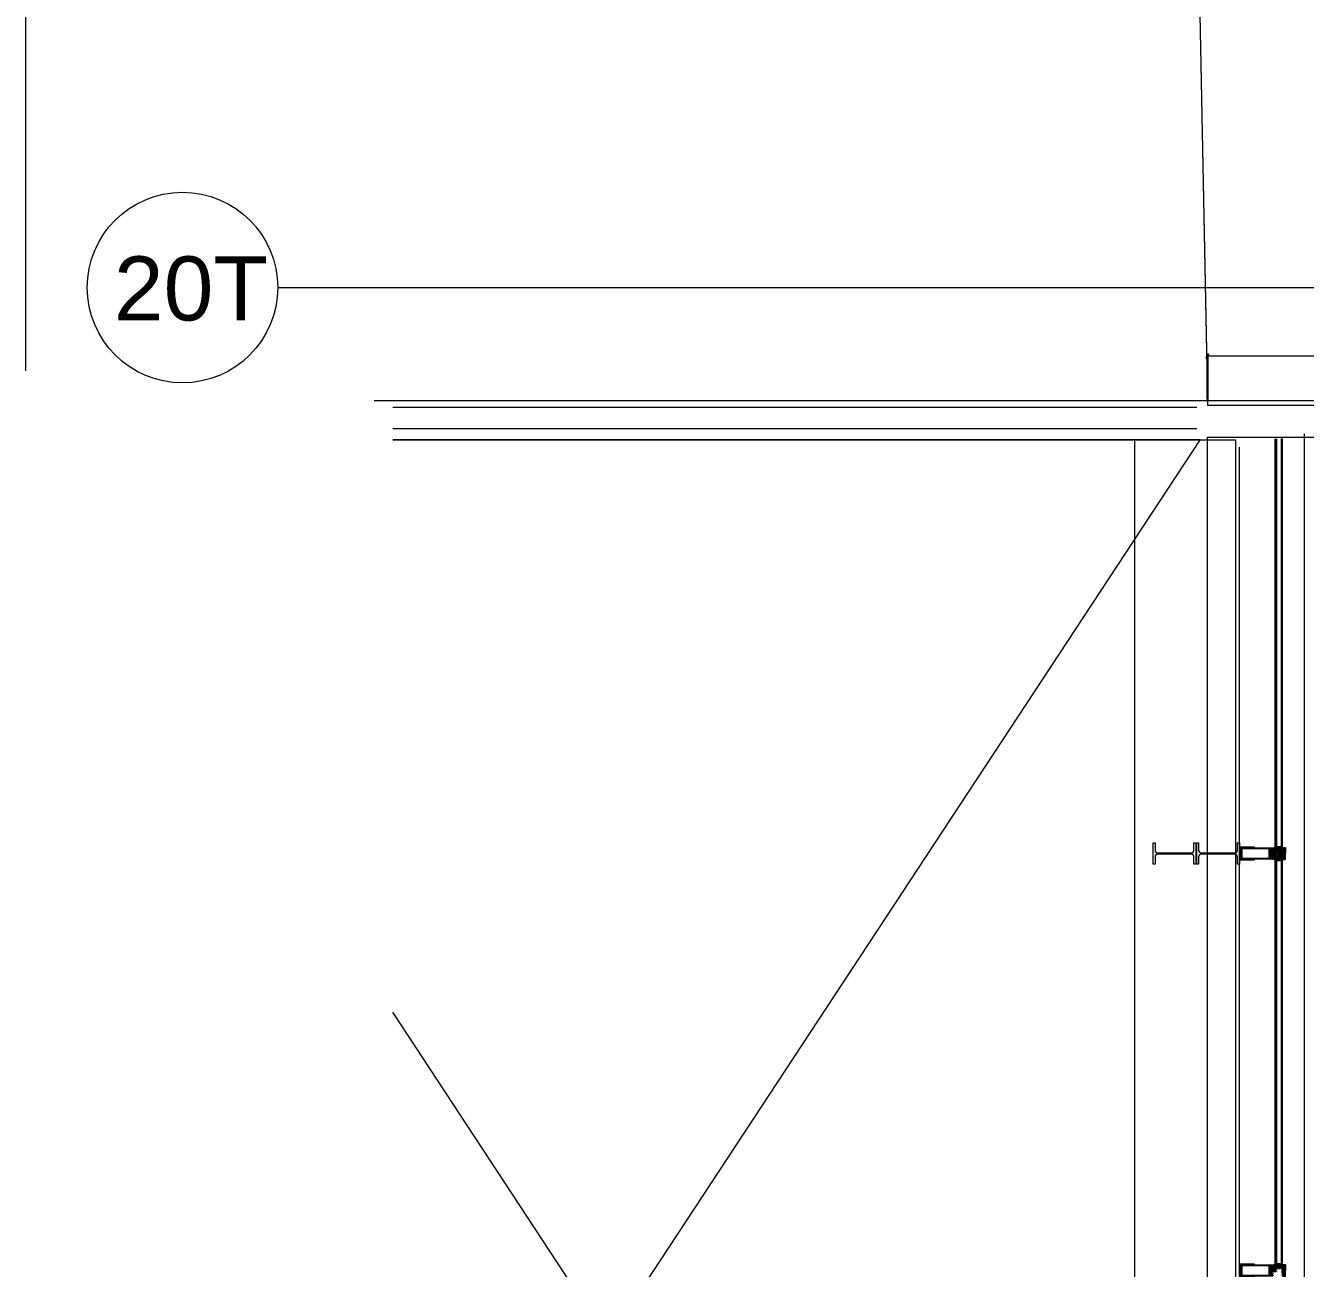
# Model space of a CAD drawing. Header units: millimetres. Extents: x -24 to 530668, y -246875 to -2983.
# Drawn here: x 264239 to 264838, y -107201 to -106619 of the extents above; entities that cross this region are included whole.
import ezdxf
from ezdxf.enums import TextEntityAlignment as Align

# ---------------------------------------------------------------- set-up
doc = ezdxf.new("R2010")
doc.units = ezdxf.units.MM
doc.header["$PDMODE"] = 2
doc.layers.get('0').update_dxf_attribs({"lineweight": 20})
for name, color, linetype, lineweight in [('0S-Profile EPDM', 22, 'Continuous', 25), ('0S-Shading EPDM', 25, 'Continuous', 13), ('alçıpan', 12, 'Continuous', 20), ('irem rev', 23, 'Continuous', 30), ('t_tarama', 253, 'Continuous', 5), ('ölçü', 251, 'Continuous', 5)]:
    doc.layers.add(name, color=color, linetype=linetype, lineweight=lineweight)
doc.layers.add('a_window_metal_aluminium_section', color=2, linetype='Continuous')
doc.styles.add('arial', font='arial.ttf')
doc.styles.add('txt_tur_1', font='arial.ttf', dxfattribs={"height": 1.5})
doc.styles.add('X_S_COL_01$0$arial', font='arial.ttf')
doc.styles.add('Ölçü50', font='calibri.ttf', dxfattribs={"width": 0.7})
doc.dimstyles.new('olcu10', dxfattribs={"dimtxt": 14, "dimasz": 2, "dimexe": 1.25, "dimexo": 0.625, "dimgap": 0.5, "dimtad": 1, "dimdec": 1, "dimrnd": 0.5, "dimzin": 9, "dimtxsty": 'Ölçü50', "dimblk": 'ARCHTICK', "dimcen": 2, "dimclrd": 256, "dimclre": 256, "dimclrt": 6, "dimazin": 2, "dimtfac": 1, "dimtdec": 1, "dimtix": 1, "dimtmove": 0, "dimatfit": 3, "dimldrblk": 'ARCHTICK', "dimfxl": 1, "dimlwd": -1, "dimarcsym": 0})

# ---------------------------------------------------------------- blocks, each defined once
blk = doc.blocks.new('dgriya')
at = {"layer": 'a_window_metal_aluminium_section', "extrusion": (0, 0, -1)}
for p, q in [((-161.7, 4.5), (-161.2, 5)), ((-161.7, 3.5), (-161.7, 4.5)), ((-160.7, 2.5), (-161.7, 3.5)), ((-161.2, 5), (-134.2, 5)), ((-159.8, 2.5), (-160.7, 2.5)), ((-159.5, 2), (-159.8, 2.5)), ((-158.3, 2), (-159.5, 2)), ((-158, 2.5), (-158.3, 2)), ((-157.7, 2), (-158, 2.5)), ((-156.5, 2), (-157.7, 2)), ((-156.2, 2.5), (-156.5, 2)), ((-155.9, 2), (-156.2, 2.5)), ((-154.7, 2), (-155.9, 2)), ((-154.4, 2.5), (-154.7, 2)), ((-154.1, 2), (-154.4, 2.5)), ((-152.9, 2), (-154.1, 2)), ((-152.6, 2.5), (-152.9, 2)), ((-152.3, 2), (-152.6, 2.5)), ((-151.1, 2), (-152.3, 2)), ((-150.8, 2.5), (-151.1, 2)), ((-150.5, 2), (-150.8, 2.5)), ((-149.3, 2), (-150.5, 2)), ((-149, 2.5), (-149.3, 2)), ((-148.7, 2), (-149, 2.5)), ((-147.5, 2), (-148.7, 2)), ((-147.2, 2.5), (-147.5, 2)), ((-146.9, 2), (-147.2, 2.5)), ((-145.8, 2), (-146.9, 2)), ((-145.8, 14.4), (-144.9, 15.3)), ((-145.8, 13.1), (-145.8, 14.4)), ((-145.3, 12.6), (-145.8, 13.1)), ((-143.9, 0.9), (-145.8, 2)), ((-145.7, 23.1), (-145.7, 25)), ((-145.7, 25), (2.8, 25)), ((-144.9, 22.3), (-145.7, 23.1)), ((-133.2, 12.6), (-145.3, 12.6)), ((-144.3, 22.3), (-144.9, 22.3)), ((-144.9, 15.3), (-144.3, 15.3)), ((-141.6, 23.5), (-144.3, 23.5)), ((-144.3, 23.5), (-144.3, 22.3)), ((-144.3, 15.3), (-144.3, 14.1)), ((-144.3, 14.1), (-141.6, 14.1)), ((-143.4, 0), (-143.9, 0.9)), ((-143.9, -0.9), (-143.4, 0)), ((-141.6, 19), (-141.6, 23.5)), ((-141.4, 18.8), (-141.6, 19)), ((-141.6, 18.5), (-141.4, 18.8)), ((-141.6, 14.1), (-141.6, 18.5)), ((-134.2, 5), (-133.2, 5.3)), ((-132.7, 12.1), (-133.2, 12.6)), ((-133.2, 5.3), (-132.7, 6.5)), ((-132.7, 6.5), (-132.7, 12.1)), ((2.8, 25), (3.8, 24.6)), ((3.8, 24.6), (4.3, 23.7)), ((4.3, 23.7), (4.3, -23.5)), ((-161.7, -3.7), (-160.7, -2.5)), ((-161.7, -4.5), (-161.7, -3.7)), ((-161.2, -5), (-161.7, -4.5)), ((-134.2, -5), (-161.2, -5)), ((-160.7, -2.5), (-160.4, -2)), ((-160.4, -2), (-159.2, -2)), ((-159.2, -2), (-158.9, -2.5)), ((-158.9, -2.5), (-158.6, -2)), ((-158.6, -2), (-157.4, -2)), ((-157.4, -2), (-157.1, -2.5)), ((-157.1, -2.5), (-156.8, -2)), ((-156.8, -2), (-155.6, -2)), ((-155.6, -2), (-155.3, -2.5)), ((-155.3, -2.5), (-155, -2)), ((-155, -2), (-153.8, -2)), ((-153.8, -2), (-153.5, -2.5)), ((-153.5, -2.5), (-153.2, -2)), ((-153.2, -2), (-152, -2)), ((-152, -2), (-151.7, -2.5)), ((-151.7, -2.5), (-151.4, -2)), ((-151.4, -2), (-150.2, -2)), ((-150.2, -2), (-149.9, -2.5)), ((-149.9, -2.5), (-149.6, -2)), ((-149.6, -2), (-148.4, -2)), ((-148.4, -2), (-148.1, -2.5)), ((-148.1, -2.5), (-147.8, -2)), ((-147.8, -2), (-145.8, -2)), ((-145.8, -2), (-143.9, -0.9)), ((-145.8, -13.1), (-145.3, -12.6)), ((-145.8, -14.4), (-145.8, -13.1)), ((-145.8, -13.1), (-145.8, -13.1)), ((-144.9, -15.3), (-145.8, -14.4)), ((-145.7, -23.1), (-144.9, -22.3)), ((-145.7, -25), (-145.7, -23.1)), ((2.8, -25), (-145.7, -25)), ((-145.3, -12.6), (-133.2, -12.6)), ((-144.3, -15.3), (-144.9, -15.3)), ((-144.9, -22.3), (-144.3, -22.3)), ((-141.6, -14.1), (-144.3, -14.1)), ((-144.3, -14.1), (-144.3, -15.3)), ((-144.3, -22.3), (-144.3, -23.5)), ((-144.3, -23.5), (-141.6, -23.5)), ((-141.6, -18.5), (-141.6, -14.1)), ((-141.4, -18.8), (-141.6, -18.5)), ((-141.6, -19), (-141.4, -18.8)), ((-141.6, -23.5), (-141.6, -19)), ((-133, -5.6), (-134.2, -5)), ((-133.2, -12.6), (-132.7, -12.1)), ((-132.7, -6.5), (-133, -5.6)), ((-132.7, -12.1), (-132.7, -6.5)), ((3.9, -24.6), (2.8, -25)), ((4.3, -23.5), (3.9, -24.6))]:
    blk.add_line(p, q, dxfattribs=at)
at = {"layer": 'a_window_metal_aluminium_section'}
for p, q in [((-130.4, 22.9), (-130.4, -22.9)), ((0, 22.9), (-130.4, 22.9)), ((-130.4, 22.9), (-130.4, 22.9)), ((0, -22.9), (0, 22.9)), ((-130.4, -22.9), (0, -22.9))]:
    blk.add_line(p, q, dxfattribs=at)
for points in [[(-192.4, 27), (-204.4, 27), (-204.4, 0)], [(-192.4, 25), (-202.4, 25), (-202.4, 0)], [(-192.4, 25), (-192.4, 27)], [(-192.4, -27), (-204.4, -27), (-204.4, 0)], [(-192.4, -25), (-202.4, -25), (-202.4, 0)], [(-192.4, -25), (-192.4, -27)]]:
    blk.add_lwpolyline(points, dxfattribs=at)
for points in [[(-191.5, 23.5), (-191.5, 20.3), (-192.3, 19.5), (-192.9, 19.5), (-192.9, 20.7), (-194.5, 20.7), (-194.7, 20.7), (-194.9, 20.6), (-195.1, 20.5), (-195.2, 20.4), (-195.4, 20.3), (-195.5, 20.1), (-195.5, 19.9), (-195.5, 19.7), (-195.5, 11.3), (-192.9, 11.3), (-192.9, 12.5), (-192.3, 12.5), (-191.5, 11.7), (-191.5, -11.7), (-192.3, -12.5), (-192.9, -12.5), (-192.9, -11.3), (-195.5, -11.3), (-195.5, -19.7), (-195.5, -19.9), (-195.5, -20.1), (-195.4, -20.3), (-195.2, -20.4), (-195.1, -20.5), (-194.9, -20.6), (-194.7, -20.7), (-194.5, -20.7), (-192.9, -20.7), (-192.9, -19.5), (-192.3, -19.5), (-191.5, -20.3), (-191.5, -23.5), (-195.3, -22.5), (-195.4, -22.5), (-195.5, -22.5), (-195.6, -22.5), (-195.7, -22.5), (-195.8, -22.6), (-195.9, -22.7), (-196, -22.8), (-196, -22.9), (-196, -23), (-196.1, -23.1), (-196.1, -23.2), (-196.2, -23.3), (-196.3, -23.4), (-196.4, -23.4), (-196.5, -23.5), (-196.6, -23.5), (-196.7, -23.5), (-196.8, -23.4), (-197, -23.4), (-197.1, -23.3), (-197.2, -23.2), (-197.4, -23.1), (-197.5, -23), (-197.6, -23), (-197.7, -22.9), (-197.8, -22.9), (-197.9, -22.8), (-198, -22.8), (-198.1, -22.7), (-198.3, -22.7), (-198.4, -22.6), (-198.5, -22.6), (-198.6, -22.5), (-198.7, -22.5), (-198.9, -22.4), (-199, -22.3), (-199.1, -22.3), (-199.2, -22.2), (-199.3, -22.2), (-199.4, -22.1), (-199.5, -22.1), (-199.6, -22), (-199.8, -21.9), (-199.9, -21.9), (-200, -21.9), (-200.2, -21.8), (-200.3, -21.7), (-200.5, -21.7), (-200.6, -21.7), (-200.7, -21.6), (-200.8, -21.6), (-200.9, -21.5), (-201, -21.5), (-201.1, -21.5), (-201.2, -21.4), (-201.3, -21.3), (-201.4, -21.2), (-201.4, -21), (-201.4, -20.8), (-201.3, -20.7), (-201.2, -20.6), (-201.1, -20.5), (-200.9, -20.5), (-198, -20.5), (-197.9, -20.5), (-197.7, -20.4), (-197.6, -20.2), (-197.5, -20), (-197.5, -10.8), (-197.5, -10.6), (-197.5, -10.4), (-197.4, -10.2), (-197.2, -10.1), (-197.1, -10), (-196.9, -9.9), (-196.7, -9.8), (-196.5, -9.8), (-195.5, -9.8), (-195.3, -9.8), (-195.2, -9.7), (-195, -9.6), (-194.8, -9.5), (-194.7, -9.4), (-194.6, -9.2), (-194.6, -9), (-194.5, -8.8), (-194.5, -0.3), (-194.4, -0.2), (-194.3, 0), (-194.4, 0.2), (-194.5, 0.2), (-194.5, 8.8), (-194.6, 9), (-194.6, 9.2), (-194.7, 9.4), (-194.8, 9.5), (-195, 9.6), (-195.2, 9.7), (-195.3, 9.8), (-195.5, 9.8), (-196.5, 9.8), (-196.7, 9.8), (-196.9, 9.9), (-197.1, 10), (-197.2, 10.1), (-197.4, 10.2), (-197.5, 10.4), (-197.5, 10.6), (-197.5, 10.8), (-197.5, 20), (-197.6, 20.2), (-197.7, 20.4), (-197.9, 20.5), (-198, 20.5), (-200.9, 20.5), (-201.1, 20.5), (-201.2, 20.6), (-201.3, 20.7), (-201.4, 20.8), (-201.4, 21), (-201.4, 21.2), (-201.3, 21.3), (-201.2, 21.4), (-201.1, 21.5), (-201, 21.5), (-200.8, 21.6), (-200.7, 21.6), (-200.6, 21.7), (-200.5, 21.7), (-200.3, 21.7), (-200.2, 21.8), (-200.1, 21.8), (-200, 21.9), (-199.9, 21.9), (-199.8, 21.9), (-199.7, 22), (-199.6, 22), (-199.4, 22.1), (-199.2, 22.2), (-199, 22.3), (-198.9, 22.4), (-198.8, 22.4), (-198.6, 22.5), (-198.5, 22.6), (-198.4, 22.6), (-198.3, 22.7), (-198.1, 22.7), (-198, 22.8), (-197.9, 22.8), (-197.8, 22.9), (-197.6, 23), (-197.5, 23), (-197.4, 23.1), (-197.3, 23.2), (-197.2, 23.2), (-197.1, 23.3), (-197, 23.3), (-197, 23.4), (-196.8, 23.4), (-196.7, 23.5), (-196.6, 23.5), (-196.5, 23.4), (-196.3, 23.4), (-196.2, 23.3), (-196.1, 23.2), (-196.1, 23.1), (-196, 23), (-196, 22.9), (-196, 22.8), (-195.9, 22.7), (-195.8, 22.6), (-195.7, 22.5), (-195.5, 22.5), (-195.4, 22.5), (-195.3, 22.5), (-191.5, 23.5)], [(-133.2, -3.2), (-132.7, -2.7), (-132.7, 2.7), (-133.2, 3.2), (-140.6, 3.2), (-141.1, 2.7), (-141.1, -2.7), (-140.6, -3.2), (-133.2, -3.2)], [(-138.4, 14.1), (-132.7, 14.1), (-132.7, 18.5), (-132.5, 18.8), (-132.7, 19), (-132.7, 23.5), (-138.4, 23.5), (-138.4, 22.3), (-139, 22.3), (-139.6, 23), (-140.2, 23.1), (-140.5, 22.6), (-140.3, 22.2), (-139.3, 21.2), (-139, 20.5), (-139, 17.1), (-139.3, 16.4), (-140.3, 15.4), (-140.5, 15), (-140.2, 14.5), (-139.6, 14.7), (-139, 15.3), (-138.4, 15.3), (-138.4, 14.1)], [(-138.4, -23.5), (-132.7, -23.5), (-132.7, -19), (-132.5, -18.8), (-132.7, -18.5), (-132.7, -14.1), (-138.4, -14.1), (-138.4, -15.3), (-139, -15.3), (-139.6, -14.7), (-140.2, -14.5), (-140.5, -15), (-140.3, -15.3), (-139.3, -16.4), (-139, -17.1), (-139, -20.5), (-139.3, -21.2), (-140.3, -22.2), (-140.5, -22.6), (-140.2, -23.1), (-139.6, -23), (-139, -22.3), (-138.4, -22.3), (-138.4, -23.5)]]:
    blk.add_lwpolyline(points, close=True, dxfattribs=at)
blk = doc.blocks.new('Gasket 244947')
at = {"layer": '0S-Shading EPDM'}
h = blk.add_hatch(dxfattribs=at)
h.set_pattern_fill('ANSI37', color=256, scale=0.625, angle=90, style=0)
h.paths.add_polyline_path([(7.8, 0), (4.57, 0), (4.1, 0.5), (4.1, 1.58), (4.57, 2), (7.83, 2), (8.3, 1.58), (8.3, 0.5)], flags=16)
h.paths.add_polyline_path([(7.4, -4.5), (5, -4.5), (4, -3.5), (4, -2.5), (5, -1.5), (7.4, -1.5), (8.4, -2.5), (8.4, -3.5)], flags=16)
h.paths.add_polyline_path([(0.91, -7.87), (2.9, -7.87), (3.99, -7.9), (5.07, -8.01), (6.14, -8.2), (7.19, -8.45), (8.3, -8.65), (9.42, -8.78), (12.23, -8.8), (12.9, -8.4), (12.91, -8.21), (12.46, -7.82), (11.61, -7.83), (10.44, -7.8), (9.24, -7.74), (8.44, -7.65), (8.12, -7.41), (8.1, -7.23), (8.45, -6.86), (11.4, -7.01), (12.4, -6.05), (12.4, 0), (10.39, 0), (9.83, -0.15), (9.49, 0.08), (9.49, 1.7), (9.96, 1.98), (10.11, 2.19), (10, 2.47), (8.62, 3.61), (7.17, 3.1), (5.24, 3.1), (3.78, 3.61), (2.4, 2.47), (2.29, 2.19), (2.44, 1.98), (2.91, 1.7), (2.91, 0.08), (2.57, -0.15), (2.02, 0), (0, 0), (0, -5.98), (-0.26, -6.64), (-0.75, -7.11), (-1.28, -7.54), (-1.86, -7.9), (-2.46, -8.21), (-3.01, -8.46), (-3.07, -8.63), (-3.01, -8.79), (-2.85, -8.87), (-1.55, -8.62), (0.07, -8.05)])
at = {"layer": '0S-Profile EPDM'}
blk.add_lwpolyline([(0.91, -7.87), (2.9, -7.87), (3.99, -7.9), (5.07, -8.01), (6.14, -8.2), (7.19, -8.45), (8.3, -8.65), (9.42, -8.78), (12.23, -8.8), (12.9, -8.4), (12.91, -8.21), (12.46, -7.82), (11.61, -7.83), (10.44, -7.8), (9.24, -7.74), (8.44, -7.65), (8.12, -7.41), (8.1, -7.23), (8.45, -6.86), (11.4, -7.01), (12.4, -6.05), (12.4, 0), (10.39, 0), (9.83, -0.15), (9.49, 0.08), (9.49, 1.7), (9.96, 1.98), (10.11, 2.19), (10, 2.47), (8.62, 3.61), (7.17, 3.1), (5.24, 3.1), (3.78, 3.61), (2.4, 2.47), (2.29, 2.19), (2.44, 1.98), (2.91, 1.7), (2.91, 0.08), (2.57, -0.15), (2.02, 0), (0, 0), (0, -5.98), (-0.26, -6.64), (-0.75, -7.11), (-1.28, -7.54), (-1.86, -7.9), (-2.46, -8.21), (-3.01, -8.46), (-3.07, -8.63), (-3.01, -8.79), (-2.85, -8.87), (-1.55, -8.62), (0.07, -8.05), (0.91, -7.87)], close=True, dxfattribs=at)
at = {"layer": '0S-Profile EPDM', "extrusion": (0, 0, -1)}
for points in [[(-7.8, 0), (-4.57, 0), (-4.1, 0.5), (-4.1, 1.58), (-4.57, 2), (-7.83, 2), (-8.3, 1.58), (-8.3, 0.5), (-7.8, 0)], [(-7.4, -4.5), (-5, -4.5), (-4, -3.5), (-4, -2.5), (-5, -1.5), (-7.4, -1.5), (-8.4, -2.5), (-8.4, -3.5), (-7.4, -4.5)]]:
    blk.add_lwpolyline(points, close=True, dxfattribs=at)
blk = doc.blocks.new('_244947')
at = {"layer": '0S-Profile EPDM'}
blk.add_blockref('Gasket 244947', (0, 0), dxfattribs=at)
blk = doc.blocks.new('326320')
at = {"layer": '0S-Profile EPDM'}
for points in [[(8.4, 13.6), (8.4, 17.7), (6.8, 19.3), (4.6, 19.3), (4.5, 19.2), (4.4, 19.3), (3.3, 19.3), (3.3, 19.2), (3.2, 19.3), (2.2, 19.3), (2.1, 19.2), (2, 19.3), (0, 19.3), (0, 15.8), (0.1, 15.7), (0, 15.6), (0, 14.8), (0.1, 14.7), (0, 14.6), (0, 13.8), (0.1, 13.7), (0, 13.6), (0, 12.8), (0.1, 12.7), (0, 12.6), (0, 11.8), (0.1, 11.7), (0, 11.6), (0, 10.4), (1.2, 9.9), (1.2, 9.4), (0, 8.9), (0, 7.7), (0.1, 7.6), (0, 7.6), (0, 6.7), (0.1, 6.6), (0, 6.6), (0, 5.7), (0.1, 5.6), (0, 5.6), (0, 4.7), (0.1, 4.6), (0, 4.6), (0, 3.7), (0.1, 3.6), (0, 3.5), (0, 0), (2, 0), (2.1, 0.1), (2.2, 0), (3.2, 0), (3.3, 0.1), (3.3, 0), (4.4, 0), (4.5, 0.1), (4.6, 0), (6.8, 0), (8.4, 1.6), (8.4, 5.7), (20.8, 5.7), (20.8, 6.3), (20.3, 6.8), (9.1, 6.8), (8.6, 7.3), (8.6, 12), (9.1, 12.5), (20.3, 12.5), (20.8, 13), (20.8, 13.6)], [(7, 16.8), (7, 2.5), (6, 1.5), (1.4, 1.5), (1.4, 17.8), (6, 17.8), (7, 16.9)]]:
    blk.add_lwpolyline(points, close=True, dxfattribs=at)
blk = doc.blocks.new('Gasket 242524')
at = {"layer": '0S-Shading EPDM'}
h = blk.add_hatch(dxfattribs=at)
h.set_pattern_fill('ANSI37', color=256, scale=0.625, angle=90, style=0)
h.paths.add_polyline_path([(-2.737134, 5.300517), (-2.87946, 5.056922), (-3.000123, 4.801901), (-3.098214, 4.537377), (-3.172994, 4.265342), (-3.223901, 3.987847), (-3.250549, 3.706982), (-3.252739, 3.424864), (-3.230453, 3.14362), (-3.18386, 2.865368), (-3.113311, 2.592205), (-3.019338, 2.32619), (-2.902648, 2.069327), (-2.76412, 1.823552), (-2.6048, 1.590717), (-2.556662, 1.520493), (-2.514672, 1.446428), (-2.479134, 1.36906), (-2.450306, 1.288949), (-2.428397, 1.206677), (-2.413566, 1.122839), (-2.405919, 1.038044), (-2.405514, 0.952905), (-2.412352, 0.86804), (-2.426384, 0.784065), (-2.447508, 0.701588), (-2.475572, 0.621206), (-2.510371, 0.543503), (-2.551654, 0.469042), (-2.599121, 0.398362), (-2.652428, 0.331976), (-2.711189, 0.270365), (-2.774978, 0.213975), (-2.843332, 0.163216), (-2.915756, 0.118456), (-2.991725, 0.080018), (-3.070688, 0.048182), (-3.152073, 0.023177), (-3.235291, 0.005187), (-3.319736, -0.00566), (-3.404799, -0.009285), (-4.813239, -0.009285), (-4.890818, -0.012298), (-4.96793, -0.021322), (-5.04411, -0.0363), (-5.118898, -0.057143), (-5.191843, -0.083726), (-8.888317, -1.595786), (-8.966648, -1.631845), (-9.041582, -1.674518), (-9.11256, -1.723489), (-9.179056, -1.778392), (-9.240574, -1.83882), (-9.296658, -1.904323), (-9.34689, -1.974415), (-9.390896, -2.048574), (-9.42835, -2.126248), (-9.458972, -2.20686), (-9.482536, -2.289811), (-9.498866, -2.374483), (-9.50784, -2.460247), (-9.509392, -2.546466), (-9.50351, -2.632498), (-9.490239, -2.717703), (-9.469675, -2.801448), (-9.441974, -2.88311), (-9.40734, -2.962082), (-9.366031, -3.037776), (-9.318354, -3.10963), (-9.264664, -3.17711), (-9.205361, -3.239713), (-9.140884, -3.296974), (-9.071714, -3.348467), (-8.998365, -3.393809), (-8.921382, -3.432664), (-8.841338, -3.464742), (-8.758827, -3.489805), (-5.875279, -4.103828), (-2.950409, -4.473981), (-0.004806, -4.597656), (2.940798, -4.473985), (5.865668, -4.103838), (8.749217, -3.489819), (8.831728, -3.464756), (8.911773, -3.432678), (8.988756, -3.393823), (9.062106, -3.34848), (9.131277, -3.296986), (9.195754, -3.239725), (9.255058, -3.177121), (9.308748, -3.109641), (9.356425, -3.037787), (9.397735, -2.962092), (9.432369, -2.88312), (9.460071, -2.801457), (9.480634, -2.717711), (9.493906, -2.632505), (9.499788, -2.546473), (9.498236, -2.460254), (9.489261, -2.374489), (9.472932, -2.289816), (9.449368, -2.206865), (9.418745, -2.126252), (9.381291, -2.048577), (9.337284, -1.974418), (9.287052, -1.904326), (9.230968, -1.838822), (9.169449, -1.778393), (9.102953, -1.72349), (9.031974, -1.674519), (8.95704, -1.631845), (8.878708, -1.595786), (5.182234, -0.083726), (5.109288, -0.057143), (5.034501, -0.0363), (4.958321, -0.021322), (4.881209, -0.012298), (4.80363, -0.009285), (3.39519, -0.009285), (3.310127, -0.00566), (3.225681, 0.005187), (3.142464, 0.023177), (3.061079, 0.048182), (2.982116, 0.080018), (2.906147, 0.118456), (2.833723, 0.163216), (2.765369, 0.213975), (2.70158, 0.270365), (2.642819, 0.331976), (2.589512, 0.398362), (2.542045, 0.469042), (2.500762, 0.543503), (2.465963, 0.621206), (2.437899, 0.701588), (2.416775, 0.784065), (2.402743, 0.86804), (2.395905, 0.952905), (2.39631, 1.038044), (2.403957, 1.122839), (2.418788, 1.206677), (2.440697, 1.288949), (2.469525, 1.36906), (2.505063, 1.446428), (2.547053, 1.520493), (2.595191, 1.590717), (2.754511, 1.823552), (2.893039, 2.069327), (3.009729, 2.32619), (3.103702, 2.592205), (3.174251, 2.865368), (3.220844, 3.14362), (3.24313, 3.424864), (3.24094, 3.706982), (3.214292, 3.987847), (3.163385, 4.265342), (3.088605, 4.537377), (2.990514, 4.801901), (2.869851, 5.056922), (2.727525, 5.300517), (2.56461, 5.530851), (2.382333, 5.746188), (2.182067, 5.944906), (1.965322, 6.125506), (1.73373, 6.286629), (1.489038, 6.427059), (1.233088, 6.545739), (0.967811, 6.641774), (0.695204, 6.714442), (0.417322, 6.763193), (0.136258, 6.78766), (-0.145868, 6.78766), (-0.426931, 6.763193), (-0.704813, 6.714442), (-0.97742, 6.641774), (-1.242697, 6.545739), (-1.498647, 6.427059), (-1.743339, 6.286629), (-1.974931, 6.125506), (-2.191676, 5.944906), (-2.391942, 5.746188), (-2.574219, 5.530851)])
at = {"layer": '0S-Profile EPDM'}
blk.add_lwpolyline([(-2.737134, 5.300517), (-2.87946, 5.056922), (-3.000123, 4.801901), (-3.098214, 4.537377), (-3.172994, 4.265342), (-3.223901, 3.987847), (-3.250549, 3.706982), (-3.252739, 3.424864), (-3.230453, 3.14362), (-3.18386, 2.865368), (-3.113311, 2.592205), (-3.019338, 2.32619), (-2.902648, 2.069327), (-2.76412, 1.823552), (-2.6048, 1.590717), (-2.556662, 1.520493), (-2.514672, 1.446428), (-2.479134, 1.36906), (-2.450306, 1.288949), (-2.428397, 1.206677), (-2.413566, 1.122839), (-2.405919, 1.038044), (-2.405514, 0.952905), (-2.412352, 0.86804), (-2.426384, 0.784065), (-2.447508, 0.701588), (-2.475572, 0.621206), (-2.510371, 0.543503), (-2.551654, 0.469042), (-2.599121, 0.398362), (-2.652428, 0.331976), (-2.711189, 0.270365), (-2.774978, 0.213975), (-2.843332, 0.163216), (-2.915756, 0.118456), (-2.991725, 0.080018), (-3.070688, 0.048182), (-3.152073, 0.023177), (-3.235291, 0.005187), (-3.319736, -0.00566), (-3.404799, -0.009285), (-4.813239, -0.009285), (-4.890818, -0.012298), (-4.96793, -0.021322), (-5.04411, -0.0363), (-5.118898, -0.057143), (-5.191843, -0.083726), (-8.888317, -1.595786), (-8.966648, -1.631845), (-9.041582, -1.674518), (-9.11256, -1.723489), (-9.179056, -1.778392), (-9.240574, -1.83882), (-9.296658, -1.904323), (-9.34689, -1.974415), (-9.390896, -2.048574), (-9.42835, -2.126248), (-9.458972, -2.20686), (-9.482536, -2.289811), (-9.498866, -2.374483), (-9.50784, -2.460247), (-9.509392, -2.546466), (-9.50351, -2.632498), (-9.490239, -2.717703), (-9.469675, -2.801448), (-9.441974, -2.88311), (-9.40734, -2.962082), (-9.366031, -3.037776), (-9.318354, -3.10963), (-9.264664, -3.17711), (-9.205361, -3.239713), (-9.140884, -3.296974), (-9.071714, -3.348467), (-8.998365, -3.393809), (-8.921382, -3.432664), (-8.841338, -3.464742), (-8.758827, -3.489805), (-5.875279, -4.103828), (-2.950409, -4.473981), (-0.004806, -4.597656), (2.940798, -4.473985), (5.865668, -4.103838), (8.749217, -3.489819), (8.831728, -3.464756), (8.911773, -3.432678), (8.988756, -3.393823), (9.062106, -3.34848), (9.131277, -3.296986), (9.195754, -3.239725), (9.255058, -3.177121), (9.308748, -3.109641), (9.356425, -3.037787), (9.397735, -2.962092), (9.432369, -2.88312), (9.460071, -2.801457), (9.480634, -2.717711), (9.493906, -2.632505), (9.499788, -2.546473), (9.498236, -2.460254), (9.489261, -2.374489), (9.472932, -2.289816), (9.449368, -2.206865), (9.418745, -2.126252), (9.381291, -2.048577), (9.337284, -1.974418), (9.287052, -1.904326), (9.230968, -1.838822), (9.169449, -1.778393), (9.102953, -1.72349), (9.031974, -1.674519), (8.95704, -1.631845), (8.878708, -1.595786), (5.182234, -0.083726), (5.109288, -0.057143), (5.034501, -0.0363), (4.958321, -0.021322), (4.881209, -0.012298), (4.80363, -0.009285), (3.39519, -0.009285), (3.310127, -0.00566), (3.225681, 0.005187), (3.142464, 0.023177), (3.061079, 0.048182), (2.982116, 0.080018), (2.906147, 0.118456), (2.833723, 0.163216), (2.765369, 0.213975), (2.70158, 0.270365), (2.642819, 0.331976), (2.589512, 0.398362), (2.542045, 0.469042), (2.500762, 0.543503), (2.465963, 0.621206), (2.437899, 0.701588), (2.416775, 0.784065), (2.402743, 0.86804), (2.395905, 0.952905), (2.39631, 1.038044), (2.403957, 1.122839), (2.418788, 1.206677), (2.440697, 1.288949), (2.469525, 1.36906), (2.505063, 1.446428), (2.547053, 1.520493), (2.595191, 1.590717), (2.754511, 1.823552), (2.893039, 2.069327), (3.009729, 2.32619), (3.103702, 2.592205), (3.174251, 2.865368), (3.220844, 3.14362), (3.24313, 3.424864), (3.24094, 3.706982), (3.214292, 3.987847), (3.163385, 4.265342), (3.088605, 4.537377), (2.990514, 4.801901), (2.869851, 5.056922), (2.727525, 5.300517), (2.56461, 5.530851), (2.382333, 5.746188), (2.182067, 5.944906), (1.965322, 6.125506), (1.73373, 6.286629), (1.489038, 6.427059), (1.233088, 6.545739), (0.967811, 6.641774), (0.695204, 6.714442), (0.417322, 6.763193), (0.136258, 6.78766), (-0.145868, 6.78766), (-0.426931, 6.763193), (-0.704813, 6.714442), (-0.97742, 6.641774), (-1.242697, 6.545739), (-1.498647, 6.427059), (-1.743339, 6.286629), (-1.974931, 6.125506), (-2.191676, 5.944906), (-2.391942, 5.746188), (-2.574219, 5.530851), (-2.737134, 5.300517)], close=True, dxfattribs=at)
blk = doc.blocks.new('_242524')
at = {"layer": '0S-Profile EPDM'}
blk.add_blockref('Gasket 242524', (0, 0), dxfattribs=at)
blk = doc.blocks.new('COLUMN-GZL6')
at = {"color": 0, "linetype": 'ByBlock', "lineweight": -2}
blk.add_lwpolyline([(50, 0), (50, -9), (15, -9, 0.414214), (3, -21), (3, -179, 0.414214), (15, -191), (50, -191), (50, -200), (-50, -200), (-50, -191), (-15, -191, 0.414214), (-3, -179), (-3, -21, 0.414214), (-15, -9), (-50, -9), (-50, 0)], format="xyb", close=True, dxfattribs=at)
at = {"style": 'arial', "flags": 9}
for tag in ['DATA', 'PROMPTS']:
    blk.add_attdef(tag, (0, 0), '', height=3, dxfattribs=at)
blk = doc.blocks.new('X_S_COL_01$0$COLUMN-GZL6')
at = {"color": 0, "linetype": 'ByBlock', "lineweight": -2}
blk.add_lwpolyline([(50, 0), (50, -9), (15, -9, 0.414214), (3, -21), (3, -179, 0.414214), (15, -191), (50, -191), (50, -200), (-50, -200), (-50, -191), (-15, -191, 0.414214), (-3, -179), (-3, -21, 0.414214), (-15, -9), (-50, -9), (-50, 0)], format="xyb", close=True, dxfattribs=at)
at = {"style": 'X_S_COL_01$0$arial', "flags": 9}
for tag in ['DATA', 'PROMPTS']:
    blk.add_attdef(tag, (0, 0), '', height=3, dxfattribs=at)
blk = doc.blocks.new('_ArchTick')
at = {"color": 0, "linetype": 'ByBlock', "const_width": 0.15}
blk.add_lwpolyline([(-0.5, -0.5), (0.5, 0.5)], dxfattribs=at)
blk = doc.blocks.new('*D749')
at = {"layer": 'DEFPOINTS', "color": 0, "transparency": 16777216}
for p in [(264767.51, -106774.14), (264767.51, -106795.13), (265050.97, -106795.13)]:
    blk.add_point(p, dxfattribs=at)
at = {"layer": 'ölçü', "lineweight": -2, "transparency": 16777216}
for p, q in [((264767.51, -106794.5), (264767.51, -106772.89)), ((265050.97, -106794.5), (265050.97, -106772.89))]:
    blk.add_line(p, q, dxfattribs=at)
at = {"layer": 'ölçü', "transparency": 16777216}
blk.add_line((265050.97, -106774.14), (264767.51, -106774.14), dxfattribs=at)
at = {"layer": 'ölçü', "transparency": 16777216, "xscale": 2, "yscale": 2, "zscale": 2, "rotation": 180}
blk.add_blockref('_ArchTick', (264767.51, -106774.14), dxfattribs=at)
at = {"layer": 'ölçü', "transparency": 16777216, "xscale": 2, "yscale": 2, "zscale": 2}
blk.add_blockref('_ArchTick', (265050.97, -106774.14), dxfattribs=at)
at = {"layer": 'ölçü', "color": 6, "transparency": 16777216, "insert": (264909.24, -106765.01), "char_height": 14, "attachment_point": 5, "style": 'Ölçü50'}
blk.add_mtext('283,5', dxfattribs=at)
blk = doc.blocks.new('duvar planı')
at = {"layer": 'ölçü'}
dim = blk.add_linear_dim(base=(264767.51, -106774.14), p1=(265050.97, -106795.13), p2=(264767.51, -106795.13), dimstyle='olcu10', dxfattribs=at)
dim.commit()
dim.dimension.update_dxf_attribs({"geometry": '*D749', "text_midpoint": (264909.24, -106765.01)})

msp = doc.modelspace()

# ---------------------------------------------------------------- hatches: boundary and pattern name
at = {"layer": 't_tarama'}
h = msp.add_hatch(dxfattribs=at)
h.set_pattern_fill('ANSI33', color=256, angle=90, style=0)
h.set_pattern_definition([(135, (237728.0795, -121067.091), (-4.490128, -4.490128), []), (135, (237728.0795, -121062.601), (-4.490128, -4.490128), [3.175, -1.5875])])
edge = h.paths.add_edge_path()
edge.add_arc((266047.836, -106737.09), 30, 0, 360)
edge = h.paths.add_edge_path()
edge.add_arc((265223.079, -106737.09), 30, 0, 360)
h.paths.add_polyline_path([(264775.579, -105882.091), (264845.579, -105882.091), (264845.579, -105952.091), (264775.579, -105952.091)])

# ---------------------------------------------------------------- linework, layer by layer
at = {"layer": 'alçıpan', "color": 2}
msp.add_line((265075.505, -106795.128), (264792.035, -106795.128), dxfattribs=at)
for points in [[(264792.045, -106795.128), (264792.045, -106797.128)], [(264792.045, -106797.128), (265075.505, -106797.128), (265075.505, -106795.128)]]:
    msp.add_lwpolyline(points, dxfattribs=at)
at = {"layer": 't_tarama'}
for p, q in [((264238.625, -105678.982), (264238.625, -106781.135)), ((264775.579, -105952.091), (264792.045, -106795.128)), ((264775.58, -105953.026), (264792.044, -106795.626, 2.264)), ((264356.688, -106742.091, -17966.192), (267624.481, -106742.091, -17966.192)), ((265075.505, -106795.128), (264401.859, -106795.128)), ((264792.045, -106797.128, -0.005), (265075.505, -106797.128, -0.005)), ((264792.045, -106812.128, -0.005), (265075.505, -106812.128, -0.005)), ((264823.565, -106812.862, -0.005), (264823.565, -107005.994, -0.005)), ((264824.065, -106812.862, -0.005), (264824.065, -107005.994, -0.005)), ((264824.565, -107005.994, -0.005), (264824.565, -106812.862, -0.005)), ((264826.565, -106812.768, -0.005), (264826.565, -107006.011, -0.005)), ((264827.165, -107006.011, -0.005), (264827.165, -106812.768, -0.005)), ((264837.494, -107790.536, -211.075), (264837.494, -106810.498, -211.075)), ((264410.534, -106813.178, -0.005), (264788.653, -106813.178, -0.005)), ((264788.653, -106813.178, -0.005), (264410.534, -107387.711, -0.005)), ((264824.565, -107006.011, -0.005), (264823.565, -107006.011, -0.005)), ((264823.565, -107008.062, -0.005), (264823.565, -107201.194, -0.005)), ((264824.565, -107008.062, -0.005), (264823.565, -107008.062, -0.005)), ((264824.065, -107008.062, -0.005), (264824.065, -107201.194, -0.005)), ((264824.565, -107201.194, -0.005), (264824.565, -107008.062, -0.005)), ((264827.165, -107006.028, -0.005), (264826.565, -107006.028, -0.005)), ((264826.565, -107007.968, -0.005), (264826.565, -107201.211, -0.005)), ((264827.165, -107008.045, -0.005), (264826.565, -107008.045, -0.005)), ((264827.165, -107201.211, -0.005), (264827.165, -107007.968, -0.005)), ((264788.653, -107655.855, -0.005), (264410.534, -107081.322, -0.005)), ((264824.565, -107201.211, -0.005), (264823.565, -107201.211, -0.005)), ((264827.165, -107201.228, -0.005), (264826.565, -107201.228, -0.005))]:
    msp.add_line(p, q, dxfattribs=at)
at = {"layer": 't_tarama', "elevation": -0.005}
for points in [[(264787.045, -106798.178), (264410.534, -106798.178)], [(264787.045, -106808.178), (264410.534, -106808.178)], [(264792.045, -107006.728), (264792.045, -106812.128)], [(264805.153, -106813.303), (264805.153, -108540.009), (264347.526, -108540.009)], [(264410.534, -106813.303), (264805.153, -106813.303)], [(264757.853, -106813.178), (264757.853, -107655.855)], [(264807.045, -107782.845), (264807.045, -106816.828)], [(264807.045, -107010.045), (264814.045, -107010.045), (264814.045, -107009.645), (264807.445, -107009.645), (264807.445, -107004.445), (264814.045, -107004.445), (264814.045, -107004.045), (264807.045, -107004.045)], [(264792.045, -107397.145), (264792.045, -107007.328)], [(264823.175, -107007.037), (264823.2, -107007.08), (264823.321, -107007.15), (264823.387, -107007.169), (264823.525, -107007.179), (264823.705, -107007.183), (264823.886, -107007.179), (264824.066, -107007.169), (264824.153, -107007.159), (264824.255, -107007.037), (264824.153, -107006.915), (264824.066, -107006.904), (264823.886, -107006.894), (264823.705, -107006.891), (264823.525, -107006.894), (264823.387, -107006.904), (264823.321, -107006.924), (264823.2, -107006.994)], [(264823.175, -107007.037), (264823.2, -107006.994), (264823.321, -107006.924), (264823.387, -107006.905), (264823.525, -107006.895), (264823.705, -107006.891), (264823.886, -107006.895), (264824.066, -107006.905), (264824.153, -107006.915), (264824.255, -107007.037), (264824.153, -107007.159), (264824.066, -107007.17), (264823.886, -107007.18), (264823.705, -107007.183), (264823.525, -107007.18), (264823.387, -107007.17), (264823.321, -107007.15), (264823.2, -107007.08)], [(264807.045, -107205.245), (264814.045, -107205.245), (264814.045, -107204.845), (264807.445, -107204.845), (264807.445, -107199.645), (264814.045, -107199.645), (264814.045, -107199.245), (264807.045, -107199.245)]]:
    msp.add_lwpolyline(points, dxfattribs=at)
at = {"layer": 't_tarama', "extrusion": (0, 0, -1), "elevation": 0.005}
msp.add_lwpolyline([(-264824.255, -107006.537), (-264824.869, -107006.537), (-264824.954, -107006.556), (-264825.188, -107006.665), (-264825.218, -107006.662), (-264825.231, -107006.635), (-264825.225, -107006.569), (-264825.233, -107006.546), (-264825.255, -107006.537), (-264825.825, -107006.537), (-264825.925, -107006.637), (-264825.895, -107006.743), (-264825.785, -107006.772), (-264825.785, -107006.697), (-264825.755, -107006.667), (-264825.46, -107006.667), (-264825.39, -107006.696), (-264825.084, -107007.001), (-264825.07, -107007.037), (-264825.084, -107007.072), (-264825.39, -107007.378), (-264825.46, -107007.407), (-264825.755, -107007.407), (-264825.785, -107007.377), (-264825.785, -107007.302), (-264825.895, -107007.331), (-264825.925, -107007.402), (-264825.895, -107007.508), (-264825.825, -107007.537), (-264825.255, -107007.537), (-264825.233, -107007.527), (-264825.225, -107007.504), (-264825.231, -107007.439), (-264825.218, -107007.412), (-264825.188, -107007.409), (-264824.954, -107007.518), (-264824.869, -107007.537), (-264824.255, -107007.537), (-264824.255, -107007.361), (-264824.194, -107007.255), (-264824.06, -107007.231), (-264823.886, -107007.24), (-264823.712, -107007.243), (-264823.637, -107007.242), (-264823.605, -107007.272), (-264823.573, -107007.24), (-264823.537, -107007.24), (-264823.355, -107007.231), (-264823.305, -107007.225), (-264823.248, -107007.206), (-264823.105, -107007.123), (-264823.055, -107007.037), (-264823.105, -107006.951), (-264823.248, -107006.868), (-264823.304, -107006.849), (-264823.355, -107006.843), (-264823.537, -107006.834), (-264823.573, -107006.833), (-264823.605, -107006.802), (-264823.637, -107006.832), (-264823.712, -107006.831), (-264823.886, -107006.834), (-264824.06, -107006.843), (-264824.206, -107006.808), (-264824.255, -107006.712), (-264824.255, -107006.537)], dxfattribs=at)
at = {"layer": 't_tarama'}
msp.add_circle((264312.08, -106742.091, -17966.192), 44.608, dxfattribs=at)
for centre, radius, start, end in [((264824.857, -107005.561, -0.005), 0.675, 64.028968, 115.782525), ((264824.857, -107005.671, -0.005), 0.675, 64.028968, 115.782525), ((264824.857, -107005.782, -0.005), 0.675, 64.028968, 115.782525), ((264824.857, -107005.893, -0.005), 0.675, 64.028968, 115.782525), ((264824.857, -107006.004, -0.005), 0.675, 64.028968, 115.782525), ((264824.857, -107006.115, -0.005), 0.675, 64.028968, 115.782525), ((264824.857, -107006.226, -0.005), 0.675, 64.028968, 115.782525), ((264824.857, -107006.337, -0.005), 0.675, 64.028968, 115.782525), ((264824.857, -107006.447, -0.005), 0.675, 64.028968, 115.782525), ((264824.857, -107006.558, -0.005), 0.675, 64.028968, 115.782525), ((264824.857, -107007.515, -0.005), 0.675, 244.217475, 295.971032), ((264824.857, -107007.626, -0.005), 0.675, 244.217475, 295.971032), ((264824.857, -107007.737, -0.005), 0.675, 244.217475, 295.971032), ((264824.857, -107007.847, -0.005), 0.675, 244.217475, 295.971032), ((264824.857, -107007.958, -0.005), 0.675, 244.217475, 295.971032), ((264824.857, -107008.069, -0.005), 0.675, 244.217475, 295.971032), ((264824.857, -107008.18, -0.005), 0.675, 244.217475, 295.971032), ((264824.857, -107008.291, -0.005), 0.675, 244.217475, 295.971032), ((264824.857, -107008.402, -0.005), 0.675, 244.217475, 295.971032), ((264824.857, -107008.513, -0.005), 0.675, 244.217475, 295.971032), ((264826.238, -107005.561, -0.005), 0.675, 62.084785, 115.971032), ((264826.238, -107005.671, -0.005), 0.675, 62.084785, 115.971032), ((264826.238, -107005.782, -0.005), 0.675, 62.084785, 115.971032), ((264826.238, -107005.893, -0.005), 0.675, 62.084785, 115.971032), ((264826.238, -107006.004, -0.005), 0.675, 62.084785, 115.971032), ((264826.238, -107006.115, -0.005), 0.675, 62.084785, 115.971032), ((264826.238, -107006.226, -0.005), 0.675, 62.084785, 115.971032), ((264826.238, -107006.337, -0.005), 0.675, 62.084785, 115.971032), ((264826.238, -107006.447, -0.005), 0.675, 62.084785, 115.971032), ((264826.238, -107006.558, -0.005), 0.675, 62.084785, 115.971032), ((264826.238, -107007.515, -0.005), 0.675, 244.028968, 297.915215), ((264826.238, -107007.626, -0.005), 0.675, 244.028968, 297.915215), ((264826.238, -107007.737, -0.005), 0.675, 244.028968, 297.915215), ((264826.238, -107007.847, -0.005), 0.675, 244.028968, 297.915215), ((264826.238, -107007.958, -0.005), 0.675, 244.028968, 297.915215), ((264826.238, -107008.069, -0.005), 0.675, 244.028968, 297.915215), ((264826.238, -107008.18, -0.005), 0.675, 244.028968, 297.915215), ((264826.238, -107008.291, -0.005), 0.675, 244.028968, 297.915215), ((264826.238, -107008.402, -0.005), 0.675, 244.028968, 297.915215), ((264826.238, -107008.513, -0.005), 0.675, 244.028968, 297.915215), ((264830.533, -107007.028, -0.005), 4.092, 165.856132, 194.143868), ((264830.533, -107007.045, -0.005), 4.092, 165.856132, 194.143868), ((264830.625, -107007.031, -0.005), 4.092, 165.856132, 194.143868), ((264830.625, -107007.042, -0.005), 4.092, 165.856132, 194.143868), ((264830.754, -107007.028, -0.005), 4.092, 165.856132, 194.143868), ((264830.754, -107007.045, -0.005), 4.092, 165.856132, 194.143868), ((264830.867, -107007.028, -0.005), 4.092, 165.856132, 194.143868), ((264830.867, -107007.045, -0.005), 4.092, 165.856132, 194.143868), ((264831.003, -107007.028, -0.005), 4.092, 165.856132, 194.143868), ((264831.003, -107007.045, -0.005), 4.092, 165.856132, 194.143868), ((264831.132, -107007.028, -0.005), 4.092, 165.856132, 194.143868), ((264831.132, -107007.045, -0.005), 4.092, 165.856132, 194.143868), ((264824.857, -107200.761, -0.005), 0.675, 64.028968, 115.782525), ((264824.857, -107200.871, -0.005), 0.675, 64.028968, 115.782525), ((264824.857, -107200.982, -0.005), 0.675, 64.028968, 115.782525), ((264824.857, -107201.093, -0.005), 0.675, 64.028968, 115.782525), ((264824.857, -107201.204, -0.005), 0.675, 64.028968, 115.782525), ((264824.857, -107201.315, -0.005), 0.675, 64.028968, 115.782525), ((264824.857, -107201.426, -0.005), 0.675, 64.028968, 115.782525), ((264824.857, -107201.537, -0.005), 0.675, 64.028968, 115.782525), ((264824.857, -107201.647, -0.005), 0.675, 64.028968, 115.782525), ((264824.857, -107201.758, -0.005), 0.675, 64.028968, 115.782525), ((264826.238, -107200.761, -0.005), 0.675, 62.084785, 115.971032), ((264826.238, -107200.871, -0.005), 0.675, 62.084785, 115.971032), ((264826.238, -107200.982, -0.005), 0.675, 62.084785, 115.971032), ((264826.238, -107201.093, -0.005), 0.675, 62.084785, 115.971032), ((264826.238, -107201.204, -0.005), 0.675, 62.084785, 115.971032), ((264826.238, -107201.315, -0.005), 0.675, 62.084785, 115.971032), ((264826.238, -107201.426, -0.005), 0.675, 62.084785, 115.971032), ((264826.238, -107201.537, -0.005), 0.675, 62.084785, 115.971032), ((264826.238, -107201.647, -0.005), 0.675, 62.084785, 115.971032), ((264826.238, -107201.758, -0.005), 0.675, 62.084785, 115.971032)]:
    msp.add_arc(centre, radius, start, end, dxfattribs=at)

# ---------------------------------------------------------------- block references
at = {"layer": 'irem rev'}
msp.add_blockref('duvar planı', (24.533, 0), dxfattribs=at)
at = {"layer": 't_tarama', "yscale": 0.1, "zscale": 0.1}
for name, p, xscale, rotation in [('X_S_COL_01$0$COLUMN-GZL6', (264766.653, -107007.028, -0.005), 0.1, 90), ('COLUMN-GZL6', (264787.045, -107007.028, -0.005), 0.1, 90), ('dgriya', (264808.075, -107007.037, -0.005), 0.1, 180), ('_244947', (264822.654, -107004.553, -0.005), -0.1, 90), ('326320', (264826.513, -107003.932, -0.005), -0.1, 90), ('_244947', (264822.654, -107009.521, -0.005), 0.1, 90), ('326320', (264826.513, -107010.142, -0.005), 0.1, 90), ('dgriya', (264808.075, -107202.237, -0.005), 0.1, 180), ('_244947', (264822.654, -107199.753, -0.005), -0.1, 90), ('326320', (264826.513, -107199.132, -0.005), -0.1, 90)]:
    msp.add_blockref(name, p, dxfattribs=dict(at, xscale=xscale, rotation=rotation))
at = {"layer": 't_tarama', "extrusion": (0, 0, -1), "yscale": 0.1, "zscale": 0.1, "rotation": 270}
for xscale in [0.1, -0.1]:
    msp.add_blockref('_242524', (-264825.954, -107007.037, 0.005), dxfattribs=dict(at, xscale=xscale))

# ---------------------------------------------------------------- texts
at = {"layer": 't_tarama', "style": 'txt_tur_1'}
msp.add_attdef('20T', text='axis', height=30, dxfattribs=at).set_placement((264316.069, -106757.508, -17966.192), align=Align.CENTER)

doc.saveas('drawing.dxf')
